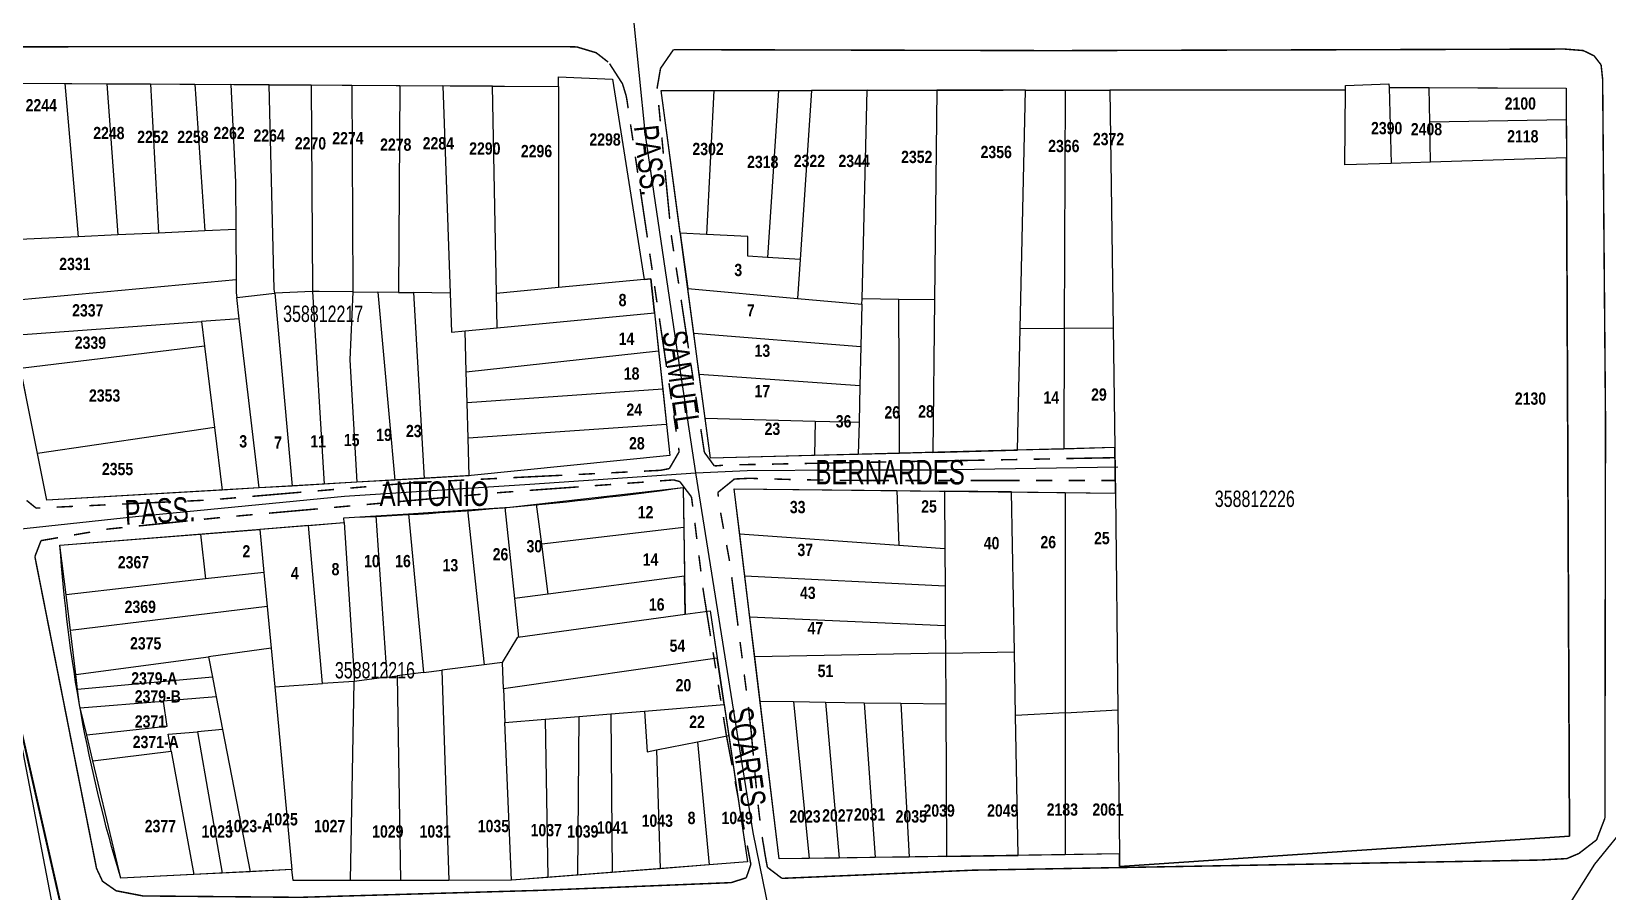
# Model space of a CAD drawing. Extents: x 201676 to 203188, y 4837754 to 4839005.
# Drawn here: x 201774.1 to 201966.9, y 4838520.7 to 4838625.9 of the extents above; entities that cross this region are included whole.
import ezdxf
from ezdxf.enums import TextEntityAlignment as Align

# ---------------------------------------------------------------- set-up
doc = ezdxf.new("R2010")
doc.units = 0
doc.header["$LTSCALE"] = 1.5
doc.header["$MEASUREMENT"] = 0
doc.linetypes.add('PHANTOMX2', pattern=[5, 2.5, -0.5, 0.5, -0.5, 0.5, -0.5])
for name, color, linetype in [('CD-MALHA-LOTES', 40, 'CONTINUOUS'), ('CD_TXT_QUADRA', 7, 'CONTINUOUS'), ('LM-LIM-SETOR-FISCAL', 7, 'CONTINUOUS'), ('RU-QUADRAS', 210, 'CONTINUOUS'), ('SV-EIXO-RUA-N-PAV', 6, 'CONTINUOUS'), ('SV-EIXO-RUA-PAV', 20, 'CONTINUOUS'), ('SV-RUA-NAO-PAV-S-GUIA-C-GUIA', 7, 'PHANTOMX2'), ('SV-RUA-PAVIM-S-GUIA-C-GUIA', 7, 'CONTINUOUS'), ('SV-TXT-RUA-N-PAV-S-GUIA-C-GUIA', 7, 'CONTINUOUS'), ('Th_NmrPort', 7, 'CONTINUOUS')]:
    doc.layers.add(name, color=color, linetype=linetype)
doc.styles.add('ARIAL', font='ARIAL.TTF')
doc.styles.get("Standard").update_dxf_attribs({"font": 'swisscbo.ttf'})
doc.linetypes.add('Limite', pattern='A,20,-3,[130,ltypeshp.shx,S=6.35,R=0,X=0,Y=0],-3,20', length=46)

msp = doc.modelspace()

# ---------------------------------------------------------------- linework, layer by layer
at = {"layer": 'CD-MALHA-LOTES', "linetype": 'Continuous'}
for p, q in [((201765.79, 4838619.65), (201778.22, 4838619.57)), ((201778.22, 4838619.57), (201779.85, 4838600.81)), ((201778.22, 4838619.57), (201783.36, 4838619.54)), ((201783.36, 4838619.54), (201784.72, 4838601.04)), ((201783.36, 4838619.54), (201788.72, 4838619.51)), ((201788.72, 4838619.51), (201789.7, 4838601.28)), ((201788.72, 4838619.51), (201794.11, 4838619.47)), ((201794.11, 4838619.47), (201795.33, 4838601.55)), ((201794.11, 4838619.47), (201798.53, 4838619.45)), ((201798.53, 4838619.45), (201799.12, 4838607.51)), ((201803.2, 4838619.42), (201798.53, 4838619.45)), ((201803.2, 4838619.42), (201808.36, 4838619.39)), ((201803.85, 4838594.42), (201803.2, 4838619.42)), ((201808.36, 4838619.39), (201808.51, 4838594.42)), ((201808.36, 4838619.39), (201813.32, 4838619.36)), ((201813.32, 4838619.36), (201813.47, 4838594.42)), ((201813.32, 4838619.36), (201819.19, 4838619.32)), ((201819.19, 4838619.32), (201819.04, 4838594.02)), ((201819.19, 4838619.32), (201824.48, 4838619.29)), ((201824.48, 4838619.29), (201825.35, 4838593.94)), ((201830.54, 4838619.25), (201824.48, 4838619.29)), ((201830.54, 4838619.25), (201838.59, 4838619.2)), ((201831.03, 4838593.89), (201830.54, 4838619.25)), ((201838.59, 4838619.2), (201838.59, 4838620.4)), ((201838.59, 4838620.4), (201845.21, 4838620.1)), ((201845.21, 4838620.1), (201849.08, 4838595.58)), ((201934.87, 4838619.34), (201940.17, 4838619.52)), ((201934.87, 4838618.81), (201934.87, 4838619.34)), ((201940.17, 4838619.52), (201940.21, 4838619.08)), ((201838.59, 4838619.2), (201838.59, 4838594.6)), ((201851.16, 4838618.7), (201857.61, 4838618.71)), ((201853.51, 4838601.26), (201851.16, 4838618.7)), ((201857.61, 4838618.71), (201856.72, 4838601.1)), ((201857.61, 4838618.71), (201865.53, 4838618.73)), ((201865.53, 4838618.73), (201864.19, 4838598.3)), ((201865.53, 4838618.73), (201869.54, 4838618.73)), ((201869.54, 4838618.73), (201868.18, 4838598.05)), ((201876.37, 4838618.74), (201869.54, 4838618.73)), ((201875.74, 4838593.22), (201876.37, 4838618.74)), ((201876.37, 4838618.74), (201884.9, 4838618.75)), ((201884.9, 4838618.75), (201884.61, 4838593.11)), ((201895.72, 4838618.77), (201884.9, 4838618.75)), ((201895.09, 4838589.58), (201895.72, 4838618.77)), ((201895.72, 4838618.77), (201900.6, 4838618.77)), ((201900.6, 4838618.77), (201900.47, 4838589.63)), ((201900.6, 4838618.77), (201906.07, 4838618.77)), ((201934.87, 4838618.81), (201906.07, 4838618.77)), ((201906.07, 4838618.77), (201906.47, 4838589.69)), ((201934.81, 4838609.61), (201934.87, 4838618.81)), ((201940.21, 4838619.08), (201940.45, 4838609.79)), ((201940.21, 4838619.08), (201945.1, 4838619.06)), ((201945.1, 4838619.06), (201961.85, 4838618.99)), ((201945.18, 4838614.84), (201945.1, 4838619.06)), ((201961.85, 4838618.99), (201961.87, 4838615.11)), ((201961.87, 4838615.11), (201945.18, 4838614.84)), ((201945.27, 4838609.95), (201945.18, 4838614.84)), ((201961.87, 4838615.11), (201961.89, 4838610.48)), ((201940.45, 4838609.79), (201934.81, 4838609.61)), ((201945.27, 4838609.95), (201940.45, 4838609.79)), ((201961.89, 4838610.48), (201945.27, 4838609.95)), ((201962.26, 4838527.51), (201961.89, 4838610.48)), ((201799.12, 4838607.51), (201799.15, 4838601.73)), ((201779.85, 4838600.81), (201769.66, 4838600.33)), ((201784.72, 4838601.04), (201779.85, 4838600.81)), ((201789.7, 4838601.28), (201784.72, 4838601.04)), ((201795.33, 4838601.55), (201789.7, 4838601.28)), ((201799.15, 4838601.73), (201795.33, 4838601.55)), ((201799.15, 4838601.73), (201799.18, 4838595.56)), ((201856.72, 4838601.1), (201853.51, 4838601.26)), ((201853.51, 4838601.26), (201854.42, 4838594.5)), ((201861.78, 4838600.85), (201856.72, 4838601.1)), ((201861.78, 4838598.45), (201861.78, 4838600.85)), ((201864.19, 4838598.3), (201861.78, 4838598.45)), ((201868.18, 4838598.05), (201864.19, 4838598.3)), ((201868.18, 4838598.05), (201867.86, 4838593.28)), ((201799.18, 4838595.56), (201771.14, 4838592.96)), ((201799.18, 4838595.56), (201799.18, 4838593.97)), ((201803.9, 4838593.92), (201803.85, 4838594.42)), ((201808.51, 4838594.42), (201808.53, 4838594.11)), ((201813.47, 4838594.42), (201813.46, 4838594.09)), ((201838.59, 4838594.6), (201831.03, 4838593.89)), ((201849.08, 4838595.58), (201838.59, 4838594.6)), ((201849.92, 4838595.66), (201849.08, 4838595.58)), ((201850.37, 4838591.52), (201849.92, 4838595.66)), ((201855.15, 4838589.04), (201854.42, 4838594.5)), ((201854.42, 4838594.5), (201867.86, 4838593.28)), ((201799.18, 4838593.97), (201799.25, 4838593.39)), ((201799.25, 4838593.39), (201803.9, 4838593.92)), ((201799.55, 4838590.8), (201799.25, 4838593.39)), ((201808.53, 4838594.11), (201803.9, 4838593.92)), ((201803.9, 4838593.92), (201806.02, 4838570.33)), ((201809.32, 4838594.14), (201808.53, 4838594.11)), ((201808.53, 4838594.11), (201809.96, 4838570.56)), ((201813.46, 4838594.09), (201809.32, 4838594.14)), ((201813.46, 4838594.09), (201813.1, 4838585.75)), ((201813.46, 4838594.09), (201816.52, 4838594.05)), ((201816.52, 4838594.05), (201818.59, 4838571.06)), ((201819.04, 4838594.02), (201816.52, 4838594.05)), ((201819.04, 4838594.02), (201820.88, 4838593.99)), ((201820.88, 4838593.99), (201822.17, 4838571.27)), ((201825.35, 4838593.94), (201820.88, 4838593.99)), ((201825.35, 4838593.94), (201825.51, 4838589.17)), ((201831.11, 4838589.7), (201831.03, 4838593.89)), ((201867.86, 4838593.28), (201875.72, 4838592.57)), ((201875.72, 4838592.57), (201875.6, 4838587.39)), ((201875.72, 4838592.57), (201875.74, 4838593.22)), ((201880.24, 4838593.16), (201875.74, 4838593.22)), ((201884.61, 4838593.11), (201880.24, 4838593.16)), ((201880.34, 4838574.33), (201880.24, 4838593.16)), ((201884.61, 4838593.11), (201884.39, 4838574.44)), ((201771.98, 4838588.78), (201794.95, 4838590.46)), ((201799.55, 4838590.8), (201794.95, 4838590.46)), ((201794.95, 4838590.46), (201795.32, 4838587.42)), ((201802, 4838570.1), (201799.55, 4838590.8)), ((201831.11, 4838589.7), (201850.37, 4838591.52)), ((201850.37, 4838591.52), (201850.86, 4838586.87)), ((201825.51, 4838589.17), (201827.18, 4838589.33)), ((201827.18, 4838589.33), (201831.11, 4838589.7)), ((201827.32, 4838584.28), (201827.18, 4838589.33)), ((201855.15, 4838589.04), (201875.6, 4838587.39)), ((201855.83, 4838583.96), (201855.15, 4838589.04)), ((201894.77, 4838574.71), (201895.09, 4838589.58)), ((201895.09, 4838589.58), (201900.47, 4838589.63)), ((201900.47, 4838589.63), (201900.41, 4838574.86)), ((201900.47, 4838589.63), (201906.47, 4838589.69)), ((201906.47, 4838589.69), (201906.68, 4838575.03)), ((201795.32, 4838587.42), (201772.79, 4838584.72)), ((201795.32, 4838587.42), (201796.52, 4838577.48)), ((201827.32, 4838584.28), (201850.86, 4838586.87)), ((201850.86, 4838586.87), (201851.36, 4838582.16)), ((201875.6, 4838587.39), (201875.48, 4838582.59)), ((201774.87, 4838574.31), (201772.79, 4838584.72)), ((201813.1, 4838585.75), (201813.94, 4838570.79)), ((201827.44, 4838580.5), (201827.32, 4838584.28)), ((201875.48, 4838582.59), (201855.83, 4838583.96)), ((201856.55, 4838578.63), (201855.83, 4838583.96)), ((201851.36, 4838582.16), (201827.44, 4838580.5)), ((201851.36, 4838582.16), (201851.82, 4838577.87)), ((201875.48, 4838582.59), (201875.37, 4838578.14)), ((201827.56, 4838576.17), (201827.44, 4838580.5)), ((201796.52, 4838577.48), (201774.87, 4838574.31)), ((201796.52, 4838577.48), (201797.45, 4838569.83)), ((201851.82, 4838577.87), (201827.56, 4838576.17)), ((201851.82, 4838577.87), (201852.22, 4838574.07)), ((201856.55, 4838578.63), (201870.02, 4838578.28)), ((201857.21, 4838573.72), (201856.55, 4838578.63)), ((201870.02, 4838578.28), (201869.93, 4838574.06)), ((201870.02, 4838578.28), (201875.37, 4838578.14)), ((201875.37, 4838578.14), (201875.27, 4838574.2)), ((201827.7, 4838571.59), (201827.56, 4838576.17)), ((201906.68, 4838575.03), (201900.41, 4838574.86)), ((201906.68, 4838575.03), (201906.72, 4838571.97)), ((201776.02, 4838568.59), (201774.87, 4838574.31)), ((201852.22, 4838574.07), (201827.91, 4838571.6)), ((201869.93, 4838574.06), (201857.21, 4838573.72)), ((201875.27, 4838574.2), (201869.93, 4838574.06)), ((201880.34, 4838574.33), (201875.27, 4838574.2)), ((201884.39, 4838574.44), (201880.34, 4838574.33)), ((201884.39, 4838574.44), (201894.77, 4838574.71)), ((201900.41, 4838574.86), (201894.77, 4838574.71)), ((201818.59, 4838571.06), (201813.94, 4838570.79)), ((201822.17, 4838571.27), (201818.59, 4838571.06)), ((201827.7, 4838571.59), (201822.17, 4838571.27)), ((201827.91, 4838571.6), (201827.7, 4838571.59)), ((201906.72, 4838571.97), (201906.75, 4838569.46)), ((201797.45, 4838569.83), (201776.02, 4838568.59)), ((201802, 4838570.1), (201797.45, 4838569.83)), ((201806.02, 4838570.33), (201802, 4838570.1)), ((201809.96, 4838570.56), (201806.02, 4838570.33)), ((201813.94, 4838570.79), (201809.96, 4838570.56)), ((201835.93, 4838568.12), (201853.87, 4838570.15)), ((201853.87, 4838570.15), (201853.94, 4838565.25)), ((201860.79, 4838564.43), (201860.11, 4838569.99)), ((201860.11, 4838569.99), (201880.01, 4838569.77)), ((201880.01, 4838569.77), (201880.23, 4838563.06)), ((201880.01, 4838569.77), (201885.83, 4838569.7)), ((201885.83, 4838569.7), (201885.87, 4838562.66)), ((201894.03, 4838569.61), (201885.83, 4838569.7)), ((201894.38, 4838550.04), (201894.03, 4838569.61)), ((201894.03, 4838569.61), (201900.6, 4838569.53)), ((201900.6, 4838569.53), (201900.6, 4838542.6)), ((201900.6, 4838569.53), (201906.75, 4838569.46)), ((201906.75, 4838569.46), (201907.03, 4838542.97)), ((201820.27, 4838566.95), (201827.48, 4838567.41)), ((201827.48, 4838567.41), (201832.04, 4838567.7)), ((201827.48, 4838567.41), (201829.51, 4838548.44)), ((201832.04, 4838567.7), (201832.27, 4838567.71)), ((201832.04, 4838567.7), (201833.21, 4838556.56)), ((201832.27, 4838567.71), (201835.93, 4838568.12)), ((201836.56, 4838563.21), (201835.93, 4838568.12)), ((201808.03, 4838565.5), (201802.07, 4838565.03)), ((201808.03, 4838565.5), (201812.39, 4838565.85)), ((201809.76, 4838546.17), (201808.03, 4838565.5)), ((201812.35, 4838566.45), (201816.27, 4838566.7)), ((201812.39, 4838565.85), (201812.35, 4838566.45)), ((201812.39, 4838565.85), (201813.62, 4838547.07)), ((201816.27, 4838566.7), (201820.27, 4838566.95)), ((201816.27, 4838566.7), (201817.6, 4838546.95)), ((201820.27, 4838566.95), (201822.08, 4838547.51)), ((201777.63, 4838563.1), (201794.83, 4838564.46)), ((201794.83, 4838564.46), (201802.07, 4838565.03)), ((201794.83, 4838564.46), (201795.43, 4838558.96)), ((201802.07, 4838565.03), (201802.57, 4838559.77)), ((201853.94, 4838565.25), (201836.56, 4838563.21)), ((201853.94, 4838565.25), (201854.02, 4838559.32)), ((201880.23, 4838563.06), (201860.79, 4838564.43)), ((201861.4, 4838559.36), (201860.79, 4838564.43)), ((201778.37, 4838557.04), (201777.63, 4838563.1)), ((201837.34, 4838557.1), (201836.56, 4838563.21)), ((201885.87, 4838562.66), (201880.23, 4838563.06)), ((201885.87, 4838562.66), (201885.9, 4838558.11)), ((201802.57, 4838559.77), (201795.43, 4838558.96)), ((201802.57, 4838559.77), (201802.96, 4838555.59)), ((201795.43, 4838558.96), (201778.37, 4838557.04)), ((201854.02, 4838559.32), (201837.34, 4838557.1)), ((201854.09, 4838554.66), (201854.02, 4838559.32)), ((201861.4, 4838559.36), (201885.9, 4838558.11)), ((201862.02, 4838554.27), (201861.4, 4838559.36)), ((201885.9, 4838558.11), (201885.92, 4838553.21)), ((201778.91, 4838552.67), (201778.37, 4838557.04)), ((201837.34, 4838557.1), (201833.21, 4838556.56)), ((201833.21, 4838556.56), (201833.71, 4838551.86)), ((201802.96, 4838555.59), (201778.91, 4838552.67)), ((201802.96, 4838555.59), (201803.45, 4838550.48)), ((201833.62, 4838551.84), (201854.09, 4838554.66)), ((201854.09, 4838554.66), (201857.15, 4838555.08)), ((201857.15, 4838555.08), (201858.02, 4838549.26)), ((201885.92, 4838553.21), (201862.02, 4838554.27)), ((201862.61, 4838549.43), (201862.02, 4838554.27)), ((201779.57, 4838547.27), (201778.91, 4838552.67)), ((201831.75, 4838548.73), (201833.62, 4838551.84)), ((201833.71, 4838551.86), (201833.62, 4838551.84)), ((201885.92, 4838553.21), (201885.94, 4838549.88)), ((201803.45, 4838550.48), (201795.79, 4838549.45)), ((201803.45, 4838550.48), (201803.9, 4838545.75)), ((201885.94, 4838549.88), (201862.61, 4838549.43)), ((201885.94, 4838549.88), (201894.38, 4838550.04)), ((201885.94, 4838549.88), (201885.98, 4838543.68)), ((201894.52, 4838542.25), (201894.38, 4838550.04)), ((201779.57, 4838547.27), (201795.79, 4838549.45)), ((201795.79, 4838549.45), (201796.27, 4838546.96)), ((201829.51, 4838548.44), (201824.34, 4838547.79)), ((201831.75, 4838548.73), (201829.51, 4838548.44)), ((201831.88, 4838545.51), (201831.75, 4838548.73)), ((201858.02, 4838549.26), (201831.88, 4838545.51)), ((201858.86, 4838543.6), (201858.02, 4838549.26)), ((201863.27, 4838544.02), (201862.61, 4838549.43)), ((201779.79, 4838545.46), (201779.57, 4838547.27)), ((201796.27, 4838546.96), (201779.79, 4838545.46)), ((201796.27, 4838546.96), (201796.74, 4838544.53)), ((201803.9, 4838545.75), (201809.76, 4838546.17)), ((201813.61, 4838546.44), (201809.76, 4838546.17)), ((201813.16, 4838522.06), (201813.61, 4838546.44)), ((201813.62, 4838547.07), (201813.61, 4838546.44)), ((201817.6, 4838546.95), (201813.61, 4838546.44)), ((201817.6, 4838546.95), (201818.87, 4838547.11)), ((201822.08, 4838547.51), (201818.87, 4838547.11)), ((201818.87, 4838547.11), (201819.27, 4838522.06)), ((201822.08, 4838547.51), (201824.34, 4838547.79)), ((201824.34, 4838547.79), (201825.21, 4838522.06)), ((201780.02, 4838543.56), (201779.79, 4838545.46)), ((201796.74, 4838544.53), (201790.27, 4838544.01)), ((201796.74, 4838544.53), (201797.52, 4838540.53)), ((201803.9, 4838545.75), (201806.01, 4838523.41)), ((201831.88, 4838545.51), (201832.06, 4838541.41)), ((201780.11, 4838543.19), (201780.02, 4838543.56)), ((201780.11, 4838543.19), (201790.27, 4838544.01)), ((201780.91, 4838539.84), (201780.11, 4838543.19)), ((201790.27, 4838544.01), (201790.69, 4838540.91)), ((201836.99, 4838541.81), (201841.08, 4838542.15)), ((201841.08, 4838542.15), (201840.94, 4838522.73)), ((201841.08, 4838542.15), (201845.02, 4838542.47)), ((201845.02, 4838542.47), (201849.11, 4838542.8)), ((201845.02, 4838542.47), (201845.19, 4838523.06)), ((201849.11, 4838542.8), (201858.86, 4838543.6)), ((201849.11, 4838542.8), (201849.47, 4838537.82)), ((201858.86, 4838543.6), (201859.43, 4838539.81)), ((201863.27, 4838544.02), (201867.34, 4838543.96)), ((201865.62, 4838524.71), (201863.27, 4838544.02)), ((201867.34, 4838543.96), (201869.29, 4838524.77)), ((201867.34, 4838543.96), (201871.27, 4838543.9)), ((201871.27, 4838543.9), (201872.94, 4838524.82)), ((201871.27, 4838543.9), (201875.98, 4838543.83)), ((201875.98, 4838543.83), (201877.34, 4838524.89)), ((201875.98, 4838543.83), (201880.49, 4838543.76)), ((201880.49, 4838543.76), (201881.5, 4838524.95)), ((201880.49, 4838543.76), (201885.98, 4838543.68)), ((201885.98, 4838543.68), (201886.09, 4838525.02)), ((201900.6, 4838542.6), (201894.52, 4838542.25)), ((201894.83, 4838525.15), (201894.52, 4838542.25)), ((201900.6, 4838542.6), (201907.03, 4838542.97)), ((201900.6, 4838542.6), (201900.6, 4838525.23)), ((201907.03, 4838542.97), (201907.22, 4838525.33)), ((201790.69, 4838540.91), (201780.91, 4838539.84)), ((201790.87, 4838539.96), (201794.46, 4838540.27)), ((201797.52, 4838540.53), (201794.46, 4838540.27)), ((201794.46, 4838540.27), (201797.47, 4838522.98)), ((201797.52, 4838540.53), (201800.88, 4838523.15)), ((201832.06, 4838541.41), (201836.99, 4838541.81)), ((201832.86, 4838522.11), (201832.06, 4838541.41)), ((201836.99, 4838541.81), (201837.31, 4838522.45)), ((201781.65, 4838536.7), (201780.91, 4838539.84)), ((201791.25, 4838537.89), (201790.87, 4838539.96)), ((201850.61, 4838538.05), (201855.6, 4838539.05)), ((201855.6, 4838539.05), (201859.43, 4838539.81)), ((201855.6, 4838539.05), (201857.02, 4838523.98)), ((201859.43, 4838539.81), (201861.73, 4838524.35)), ((201781.65, 4838536.7), (201791.25, 4838537.89)), ((201785.06, 4838522.37), (201781.65, 4838536.7)), ((201791.25, 4838537.89), (201794.01, 4838522.81)), ((201849.47, 4838537.82), (201850.61, 4838538.05)), ((201850.61, 4838538.05), (201851.03, 4838523.52)), ((201907.24, 4838523.8), (201962.26, 4838527.51)), ((201872.94, 4838524.82), (201869.29, 4838524.77)), ((201877.34, 4838524.89), (201872.94, 4838524.82)), ((201881.5, 4838524.95), (201877.34, 4838524.89)), ((201886.09, 4838525.02), (201881.5, 4838524.95)), ((201886.09, 4838525.02), (201894.83, 4838525.15)), ((201900.6, 4838525.23), (201894.83, 4838525.15)), ((201907.22, 4838525.33), (201900.6, 4838525.23)), ((201907.22, 4838525.33), (201907.24, 4838523.8)), ((201797.47, 4838522.98), (201794.01, 4838522.81)), ((201800.88, 4838523.15), (201797.47, 4838522.98)), ((201806.01, 4838523.41), (201800.88, 4838523.15)), ((201806.14, 4838522.06), (201806.01, 4838523.41)), ((201845.19, 4838523.06), (201840.94, 4838522.73)), ((201851.03, 4838523.52), (201845.19, 4838523.06)), ((201857.02, 4838523.98), (201851.03, 4838523.52)), ((201861.73, 4838524.35), (201857.02, 4838523.98)), ((201869.29, 4838524.77), (201865.62, 4838524.71)), ((201794.01, 4838522.81), (201785.06, 4838522.37)), ((201813.16, 4838522.06), (201806.14, 4838522.06)), ((201819.27, 4838522.06), (201813.16, 4838522.06)), ((201825.21, 4838522.06), (201819.27, 4838522.06)), ((201832.86, 4838522.11), (201825.21, 4838522.06)), ((201837.31, 4838522.45), (201832.86, 4838522.11)), ((201840.94, 4838522.73), (201837.31, 4838522.45))]:
    msp.add_line(p, q, dxfattribs=at)
at = {"layer": 'LM-LIM-SETOR-FISCAL', "linetype": 'Limite', "ltscale": 0.1}
msp.add_lwpolyline([(202318.07, 4838998.42, 0.25, 0.25, 0), (202068.75, 4838992.29, 0.25, 0.25, 0), (201844.6, 4838966.82, 0.25, 0.25, 0), (201676.49, 4838941.35, 0, 0, 0), (201681.03, 4838935.91, 0.25, 0.25, 0), (201689.97, 4838899.54, 0.25, 0.25, 0), (201695.64, 4838875.82, 0.25, 0.25, 0), (201701.83, 4838849.53, 0.25, 0.25, 0), (201705.72, 4838833.17, 0.25, 0.25, 0), (201725.64, 4838746.02, 0.25, 0.25, 0), (201739.56, 4838683.09, 0.25, 0.25, 0), (201748.1, 4838649.87, 0.25, 0.25, 0), (201789.28, 4838468.11, 0.25, 0.25, 0)], format="xyseb", dxfattribs=at)
at = {"layer": 'RU-QUADRAS', "color": 6, "linetype": 'Continuous'}
for points in [[(201765.79, 4838619.65), (201838.59, 4838619.2), (201838.59, 4838620.4), (201845.21, 4838620.1), (201849.08, 4838595.58), (201849.92, 4838595.66), (201852.22, 4838574.07), (201827.91, 4838571.6), (201776.02, 4838568.59)], [(201851.16, 4838618.7), (201934.87, 4838618.81), (201934.87, 4838619.34), (201940.17, 4838619.52), (201940.21, 4838619.08), (201961.85, 4838618.99), (201962.26, 4838527.51), (201907.24, 4838523.8), (201907.22, 4838525.33), (201865.62, 4838524.71), (201860.11, 4838569.99), (201906.75, 4838569.46), (201906.68, 4838575.03), (201857.21, 4838573.72)]]:
    msp.add_lwpolyline(points, close=True, dxfattribs=at)
msp.add_lwpolyline([(201777.63, 4838563.1), (201812.39, 4838565.85), (201812.35, 4838566.45, 0.024664), (201853.87, 4838570.15), (201854.09, 4838554.66), (201857.15, 4838555.08), (201861.73, 4838524.35), (201832.86, 4838522.11), (201806.14, 4838522.06), (201806.01, 4838523.41), (201785.06, 4838522.37, -0.055959)], format="xyb", close=True, dxfattribs=at)
at = {"layer": 'SV-EIXO-RUA-N-PAV'}
for points in [[(201864.81, 4838516.17), (201862.44, 4838527.95), (201855.4, 4838571.96), (201853.26, 4838586.2), (201849.25, 4838613.26), (201847.72, 4838628.58)], [(201767.91, 4838564.56), (201786.87, 4838566.59), (201812.45, 4838569.1), (201835.09, 4838570.57), (201855.4, 4838571.96), (201861.67, 4838572.23), (201873.4, 4838572.31), (201884.48, 4838572.31), (201907.02, 4838572.67)], [(201961.7, 4838518.24), (201965.39, 4838524.08), (201969.81, 4838529.56), (201974, 4838533.01), (201987.83, 4838532.47), (202014.57, 4838533.23), (202029.19, 4838533.01), (202047.72, 4838533.35), (202064.71, 4838534.29), (202066.05, 4838534.53), (202083.39, 4838535.55), (202105.41, 4838535.99), (202112.27, 4838534.3), (202128.82, 4838534.73), (202145.15, 4838535.28), (202154.57, 4838536.16), (202162.68, 4838536.82), (202168.65, 4838534.22), (202182.8, 4838533.09), (202194.52, 4838532.21), (202206.58, 4838532.1), (202215.95, 4838533.97), (202220.33, 4838536.6)]]:
    msp.add_lwpolyline(points, dxfattribs=at)
at = {"layer": 'SV-EIXO-RUA-PAV'}
msp.add_lwpolyline([(201724.89, 4838745.75), (201736.7, 4838704.07), (201747.11, 4838660.02), (201754.97, 4838629.6), (201767.91, 4838564.56), (201777.85, 4838512.9), (201808.52, 4838384.66), (201836.75, 4838261.67), (201844.24, 4838232.12)], dxfattribs=at)
at = {"layer": 'SV-RUA-NAO-PAV-S-GUIA-C-GUIA', "const_width": 0.18}
for points in [[(201851.09, 4838621.42), (201852.5, 4838623.46)], [(201852.5, 4838623.46), (201852.68, 4838623.71)], [(201844.85, 4838622), (201845.93, 4838620.32)], [(201851, 4838620.91), (201851.09, 4838621.42)], [(201845.93, 4838620.32), (201846.44, 4838619.53)], [(201846.44, 4838619.53), (201846.75, 4838618.51)], [(201850.67, 4838618.99), (201851, 4838620.91)], [(201846.75, 4838618.51), (201846.88, 4838618.09)], [(201846.88, 4838618.09), (201846.98, 4838617.55)], [(201846.98, 4838617.55), (201847.13, 4838616.55)], [(201850.68, 4838618.93), (201850.67, 4838618.99)], [(201851.06, 4838614.95), (201850.87, 4838616.94)], [(201847.42, 4838614.57), (201847.72, 4838612.6)], [(201851.44, 4838610.97), (201851.25, 4838612.96)], [(201848.01, 4838610.62), (201848.3, 4838608.64)], [(201852.21, 4838603.01), (201851.63, 4838608.98)], [(201848.6, 4838606.66), (201849.48, 4838600.73)], [(201852.7, 4838599.04), (201852.4, 4838601.02)], [(201849.77, 4838598.75), (201850.07, 4838596.77)], [(201853.31, 4838595.09), (201853, 4838597.06)], [(201850.36, 4838594.79), (201850.65, 4838592.81)], [(201854.51, 4838587.18), (201853.61, 4838593.11)], [(201850.95, 4838590.83), (201851.83, 4838584.9)], [(201855.11, 4838583.22), (201854.81, 4838585.2)], [(201852.12, 4838582.92), (201852.42, 4838580.94)], [(201855.72, 4838579.27), (201855.41, 4838581.25)], [(201852.71, 4838578.96), (201853.01, 4838576.99)], [(201856.42, 4838574.65), (201856.02, 4838577.29)], [(201853.3, 4838575.01), (201853.37, 4838574.53)], [(201852.61, 4838573.22), (201852.16, 4838572.46)], [(201853.37, 4838574.53), (201852.61, 4838573.22)], [(201856.45, 4838574.47), (201856.42, 4838574.65)], [(201856.53, 4838574.35), (201856.45, 4838574.47)], [(201857.67, 4838572.79), (201856.53, 4838574.35)], [(201862.73, 4838572.97), (201860.73, 4838572.94)], [(201866.73, 4838573.05), (201864.73, 4838573.01)], [(201874.73, 4838573.2), (201868.73, 4838573.09)], [(201878.72, 4838573.27), (201876.73, 4838573.24)], [(201882.72, 4838573.35), (201880.72, 4838573.31)], [(201890.72, 4838573.5), (201884.72, 4838573.39)], [(201894.72, 4838573.57), (201892.72, 4838573.54)], [(201898.72, 4838573.65), (201896.72, 4838573.61)], [(201906.72, 4838573.8), (201900.72, 4838573.69)], [(201827.09, 4838571.06), (201825.1, 4838570.96)], [(201831.09, 4838571.26), (201829.09, 4838571.16)], [(201839.08, 4838571.65), (201833.09, 4838571.36)], [(201843.07, 4838571.85), (201841.08, 4838571.75)], [(201847.07, 4838572.05), (201845.07, 4838571.95)], [(201851.04, 4838572.25), (201849.07, 4838572.15)], [(201852.7, 4838571.08), (201851.03, 4838570.96)], [(201851.06, 4838572.25), (201851.04, 4838572.25)], [(201852.16, 4838572.46), (201851.06, 4838572.25)], [(201853.01, 4838570.99), (201852.7, 4838571.08)], [(201853.46, 4838570.87), (201853.01, 4838570.99)], [(201857.73, 4838572.79), (201857.67, 4838572.79)], [(201858.73, 4838572.87), (201857.73, 4838572.79)], [(201858.11, 4838569.55), (201860.05, 4838571.12)], [(201860.05, 4838571.12), (201860.12, 4838571.19)], [(201860.12, 4838571.19), (201861.02, 4838571.23)], [(201861.02, 4838571.23), (201862.01, 4838571.28)], [(201862.01, 4838571.28), (201863.02, 4838571.24)], [(201865.02, 4838571.19), (201867.02, 4838571.13)], [(201869.02, 4838571.09), (201870.02, 4838571.07)], [(201870.02, 4838571.07), (201870.37, 4838571.07)], [(201870.37, 4838571.07), (201871.02, 4838571.06)], [(201873.02, 4838571.03), (201873.38, 4838571.03)], [(201873.38, 4838571.03), (201874.02, 4838571.02)], [(201874.02, 4838571.02), (201874.89, 4838571.02)], [(201874.89, 4838571.02), (201876.02, 4838571.01)], [(201876.02, 4838571.01), (201876.39, 4838571.01)], [(201876.39, 4838571.01), (201877.02, 4838571)], [(201877.02, 4838571), (201877.9, 4838571)], [(201877.9, 4838571), (201879.02, 4838571)], [(201881.02, 4838571), (201883.02, 4838571)], [(201885.02, 4838571), (201887.02, 4838571)], [(201889.02, 4838571), (201895.02, 4838571.01)], [(201897.02, 4838571.01), (201899.02, 4838571.01)], [(201901.02, 4838571.01), (201903.02, 4838571.01)], [(201905.02, 4838571.01), (201906.02, 4838571.01)], [(201906.02, 4838571.01), (201906.75, 4838571.01)], [(201807.15, 4838569.58), (201801.17, 4838569.07)], [(201811.14, 4838569.91), (201809.14, 4838569.74)], [(201815.12, 4838570.25), (201813.13, 4838570.08)], [(201821.12, 4838570.76), (201817.11, 4838570.42)], [(201822.1, 4838570.81), (201821.12, 4838570.76)], [(201823.1, 4838570.86), (201822.1, 4838570.81)], [(201829.09, 4838569.32), (201827.1, 4838569.14)], [(201831.69, 4838569.55), (201831.08, 4838569.5)], [(201832.08, 4838569.58), (201831.69, 4838569.55)], [(201833.08, 4838569.65), (201832.08, 4838569.58)], [(201841.06, 4838570.23), (201835.07, 4838569.8)], [(201845.05, 4838570.52), (201843.05, 4838570.38)], [(201849.04, 4838570.81), (201847.04, 4838570.67)], [(201853.78, 4838570.44), (201853.46, 4838570.87)], [(201854.87, 4838569), (201853.78, 4838570.44)], [(201858.16, 4838569.04), (201858.11, 4838569.55)], [(201774.71, 4838567.63), (201773.55, 4838568.57)], [(201775.21, 4838567.65), (201774.71, 4838567.63)], [(201779.21, 4838567.84), (201777.21, 4838567.75)], [(201783.2, 4838568.03), (201781.21, 4838567.93)], [(201791.2, 4838568.4), (201785.2, 4838568.12)], [(201795.19, 4838568.59), (201793.19, 4838568.49)], [(201799.18, 4838568.9), (201797.19, 4838568.73)], [(201809.17, 4838567.54), (201803.2, 4838567.01)], [(201813.16, 4838567.9), (201811.16, 4838567.72)], [(201817.14, 4838568.25), (201815.15, 4838568.07)], [(201825.11, 4838568.96), (201819.13, 4838568.43)], [(201854.9, 4838568.81), (201854.87, 4838569)], [(201855.03, 4838567.81), (201854.9, 4838568.81)], [(201785.28, 4838565.25), (201784.29, 4838565.15)], [(201793.24, 4838566.06), (201787.27, 4838565.45)], [(201797.22, 4838566.47), (201795.23, 4838566.27)], [(201801.2, 4838566.83), (201799.21, 4838566.65)], [(201855.53, 4838563.85), (201855.29, 4838565.83)], [(201858.8, 4838565.1), (201858.44, 4838567.07)], [(201775.31, 4838563.65), (201774.63, 4838561.88)], [(201775.41, 4838563.67), (201775.31, 4838563.65)], [(201777.38, 4838564.01), (201775.41, 4838563.67)], [(201781.32, 4838564.69), (201779.35, 4838564.35)], [(201783.5, 4838565.07), (201783.29, 4838565.03)], [(201784.29, 4838565.15), (201783.5, 4838565.07)], [(201774.63, 4838561.88), (201774.56, 4838561.7)], [(201856.03, 4838559.88), (201855.78, 4838561.86)], [(201859.53, 4838561.17), (201859.17, 4838563.13)], [(201856.3, 4838557.67), (201856.27, 4838557.89)], [(201856.42, 4838556.9), (201856.3, 4838557.67)], [(201860.57, 4838553.23), (201859.8, 4838559.18)], [(201857.21, 4838551.97), (201856.42, 4838556.9)], [(201857.84, 4838548.02), (201857.52, 4838549.99)], [(201861.08, 4838549.27), (201860.82, 4838551.25)], [(201858.47, 4838544.07), (201858.15, 4838546.04)], [(201861.59, 4838545.3), (201861.33, 4838547.28)], [(201859.14, 4838539.86), (201858.78, 4838542.09)], [(201861.87, 4838543.07), (201861.84, 4838543.32)], [(201861.95, 4838542.32), (201861.87, 4838543.07)], [(201862.19, 4838540.15), (201861.95, 4838542.32)], [(201862.26, 4838539.34), (201862.19, 4838540.15)], [(201859.28, 4838539.13), (201859.14, 4838539.86)], [(201859.84, 4838536.18), (201859.28, 4838539.13)], [(201862.45, 4838537.35), (201862.26, 4838539.34)], [(201862.72, 4838534.34), (201862.63, 4838535.35)], [(201862.82, 4838533.36), (201862.72, 4838534.34)], [(201860.58, 4838532.25), (201860.21, 4838534.22)], [(201863.19, 4838529.91), (201863.02, 4838531.37)], [(201861.33, 4838528.32), (201860.96, 4838530.29)], [(201863.26, 4838529.39), (201863.19, 4838529.91)], [(201863.61, 4838526.86), (201863.53, 4838527.41)], [(201863.69, 4838526.42), (201863.61, 4838526.86)], [(201862.14, 4838524.05), (201861.7, 4838526.36)], [(201863.87, 4838525.3), (201863.69, 4838526.42)], [(201864.02, 4838524.45), (201863.87, 4838525.3)], [(201861.58, 4838522.42), (201861.93, 4838523.44)], [(201861.93, 4838523.44), (201862.14, 4838524.05)], [(201864.16, 4838523.7), (201864.02, 4838524.45)], [(201864.35, 4838523.55), (201864.16, 4838523.7)], [(201865.94, 4838522.34), (201864.35, 4838523.55)], [(201859.75, 4838521.82), (201860.7, 4838522.13)], [(201860.7, 4838522.13), (201861.58, 4838522.42)]]:
    msp.add_lwpolyline(points, dxfattribs=at)
at = {"layer": 'SV-RUA-PAVIM-S-GUIA-C-GUIA', "const_width": 0.18}
for points in [[(201767.94, 4838624.03), (201784.71, 4838624.08)], [(201784.71, 4838624.08), (201839.34, 4838624.08)], [(201839.34, 4838624.08), (201840.85, 4838624.04), (201843.22, 4838623.33), (201844.68, 4838622.19)], [(201852.68, 4838623.71), (201899.3, 4838623.59)], [(201899.3, 4838623.59), (201961.68, 4838623.78)], [(201961.68, 4838623.78), (201963.95, 4838623.6)], [(201963.95, 4838623.6), (201965.28, 4838622.96)], [(201965.28, 4838622.96), (201966.14, 4838621.85)], [(201966.14, 4838621.85), (201966.33, 4838620.1)], [(201966.33, 4838620.1), (201966.68, 4838578.58)], [(201966.68, 4838578.58), (201966.61, 4838529.71)], [(201966.61, 4838529.71), (201965.59, 4838527.05)], [(201965.59, 4838527.05), (201963.42, 4838525.38)], [(201961.95, 4838524.76), (201958.61, 4838524.58)], [(201963.42, 4838525.38), (201961.95, 4838524.76)], [(201889.32, 4838523.34), (201865.94, 4838522.34)], [(201958.61, 4838524.58), (201889.32, 4838523.34)]]:
    msp.add_lwpolyline(points, dxfattribs=at)
at = {"layer": 'SV-RUA-PAVIM-S-GUIA-C-GUIA', "linetype": 'Continuous', "const_width": 0.18, "flags": 128}
msp.add_lwpolyline([(201859.75, 4838521.82), (201836.27, 4838520.87), (201806.97, 4838520.02), (201787.78, 4838520.19), (201784.5, 4838520.82), (201782.83, 4838521.99), (201782.1, 4838523.56), (201774.56, 4838561.7)], dxfattribs=at)

# ---------------------------------------------------------------- texts
at = {"layer": 'CD_TXT_QUADRA', "linetype": 'Continuous', "style": 'ARIAL', "width": 0.7}
for s, p in [('358812217', (201804.93, 4838590.4)), ('358812226', (201918.89, 4838567.77)), ('358812216', (201811.26, 4838546.8))]:
    msp.add_text(s, height=2, dxfattribs=at).set_placement(p)
at = {"layer": 'SV-TXT-RUA-N-PAV-S-GUIA-C-GUIA', "style": 'ARIAL', "width": 0.7}
for s, rotation, p in [('PASS.', 276, (201847.83, 4838614.31)), ('SAMUEL', 278, (201851.29, 4838589.13)), ('PASS.', 3, (201785.63, 4838565.59)), ('SOARES', 278, (201859.35, 4838543.05))]:
    msp.add_text(s, height=3, rotation=rotation, dxfattribs=at).set_placement(p)
for s, p in [('BERNARDES', (201870.05, 4838570.53)), ('ANTONIO', (201816.73, 4838567.9))]:
    msp.add_text(s, height=3, dxfattribs=at).set_placement(p)
at = {"layer": 'Th_NmrPort', "color": 1}
for s, p in [('2244', (201773.43, 4838616.91)), ('2100', (201954.35, 4838617.12)), ('2248', (201781.7, 4838613.51)), ('2252', (201787.08, 4838613.04)), ('2258', (201791.98, 4838613.04)), ('2262', (201796.4, 4838613.51)), ('2264', (201801.3, 4838613.2)), ('2274', (201810.94, 4838612.88)), ('2298', (201842.39, 4838612.72)), ('2372', (201903.98, 4838612.77)), ('2390', (201938, 4838614.11)), ('2408', (201942.87, 4838613.98)), ('2118', (201954.66, 4838613.11)), ('2270', (201806.36, 4838612.25)), ('2278', (201816.79, 4838612.09)), ('2284', (201822, 4838612.25)), ('2290', (201827.69, 4838611.62)), ('2296', (201834.01, 4838611.3)), ('2302', (201854.99, 4838611.56)), ('2356', (201890.24, 4838611.19)), ('2366', (201898.51, 4838611.92)), ('2318', (201861.68, 4838609.98)), ('2322', (201867.39, 4838610.1)), ('2344', (201872.86, 4838610.1)), ('2352', (201880.52, 4838610.59)), ('2331', (201777.54, 4838597.5)), ('3', (201860.12, 4838596.76)), ('2337', (201779.12, 4838591.82)), ('8', (201845.97, 4838593.08)), ('7', (201861.66, 4838591.82)), ('2339', (201779.44, 4838587.87)), ('14', (201845.97, 4838588.35)), ('13', (201862.59, 4838586.89)), ('18', (201846.6, 4838584.09)), ('17', (201862.59, 4838581.95)), ('2353', (201781.18, 4838581.4)), ('14', (201897.93, 4838581.16)), ('29', (201903.76, 4838581.52)), ('2130', (201955.59, 4838581.03)), ('24', (201846.92, 4838579.67)), ('36', (201872.53, 4838578.25)), ('26', (201878.48, 4838579.34)), ('28', (201882.61, 4838579.46)), ('19', (201816.31, 4838576.59)), ('23', (201819.95, 4838577.06)), ('23', (201863.82, 4838577.33)), ('3', (201799.56, 4838575.8)), ('7', (201803.83, 4838575.64)), ('11', (201808.25, 4838575.8)), ('15', (201812.36, 4838575.96)), ('28', (201847.24, 4838575.56)), ('2355', (201782.76, 4838572.41)), ('12', (201848.31, 4838567.13)), ('33', (201866.91, 4838567.76)), ('25', (201882.98, 4838567.84)), ('30', (201834.7, 4838562.97)), ('40', (201890.63, 4838563.35)), ('26', (201897.56, 4838563.47)), ('25', (201904.12, 4838563.96)), ('2367', (201784.71, 4838561.01)), ('2', (201799.95, 4838562.34)), ('10', (201814.83, 4838561.15)), ('16', (201818.63, 4838561.15)), ('13', (201824.43, 4838560.65)), ('26', (201830.56, 4838561.98)), ('14', (201848.91, 4838561.34)), ('37', (201867.84, 4838562.52)), ('4', (201805.88, 4838559.66)), ('8', (201810.85, 4838560.16)), ('43', (201868.15, 4838557.27)), ('2369', (201785.54, 4838555.56)), ('16', (201849.67, 4838555.85)), ('47', (201869.08, 4838552.96)), ('2375', (201786.2, 4838551.09)), ('54', (201852.2, 4838550.8)), ('51', (201870.31, 4838547.71)), ('2379-A', (201786.35, 4838546.8)), ('20', (201852.94, 4838545.97)), ('2379-B', (201786.78, 4838544.6)), ('2371', (201786.78, 4838541.53)), ('22', (201854.6, 4838541.5)), ('2371-A', (201786.53, 4838539.02)), ('2023', (201866.85, 4838529.92)), ('2027', (201870.86, 4838530.04)), ('2031', (201874.75, 4838530.16)), ('2035', (201879.85, 4838529.92)), ('2039', (201883.26, 4838530.64)), ('2049', (201891.04, 4838530.64)), ('2183', (201898.33, 4838530.76)), ('2061', (201903.92, 4838530.76)), ('2377', (201788, 4838528.74)), ('1023', (201794.95, 4838528.08)), ('1023-A', (201797.93, 4838528.74)), ('1025', (201802.9, 4838529.57)), ('1027', (201808.7, 4838528.74)), ('1029', (201815.82, 4838528.08)), ('1031', (201821.62, 4838528.08)), ('1035', (201828.74, 4838528.74)), ('1037', (201835.2, 4838528.24)), ('1039', (201839.67, 4838528.08)), ('1041', (201843.31, 4838528.57)), ('1043', (201848.78, 4838529.4)), ('8', (201854.41, 4838529.73)), ('1049', (201858.55, 4838529.73))]:
    msp.add_text(s, height=1.5, dxfattribs=at).set_placement(p, align=Align.MIDDLE_LEFT)

doc.saveas('drawing.dxf')
